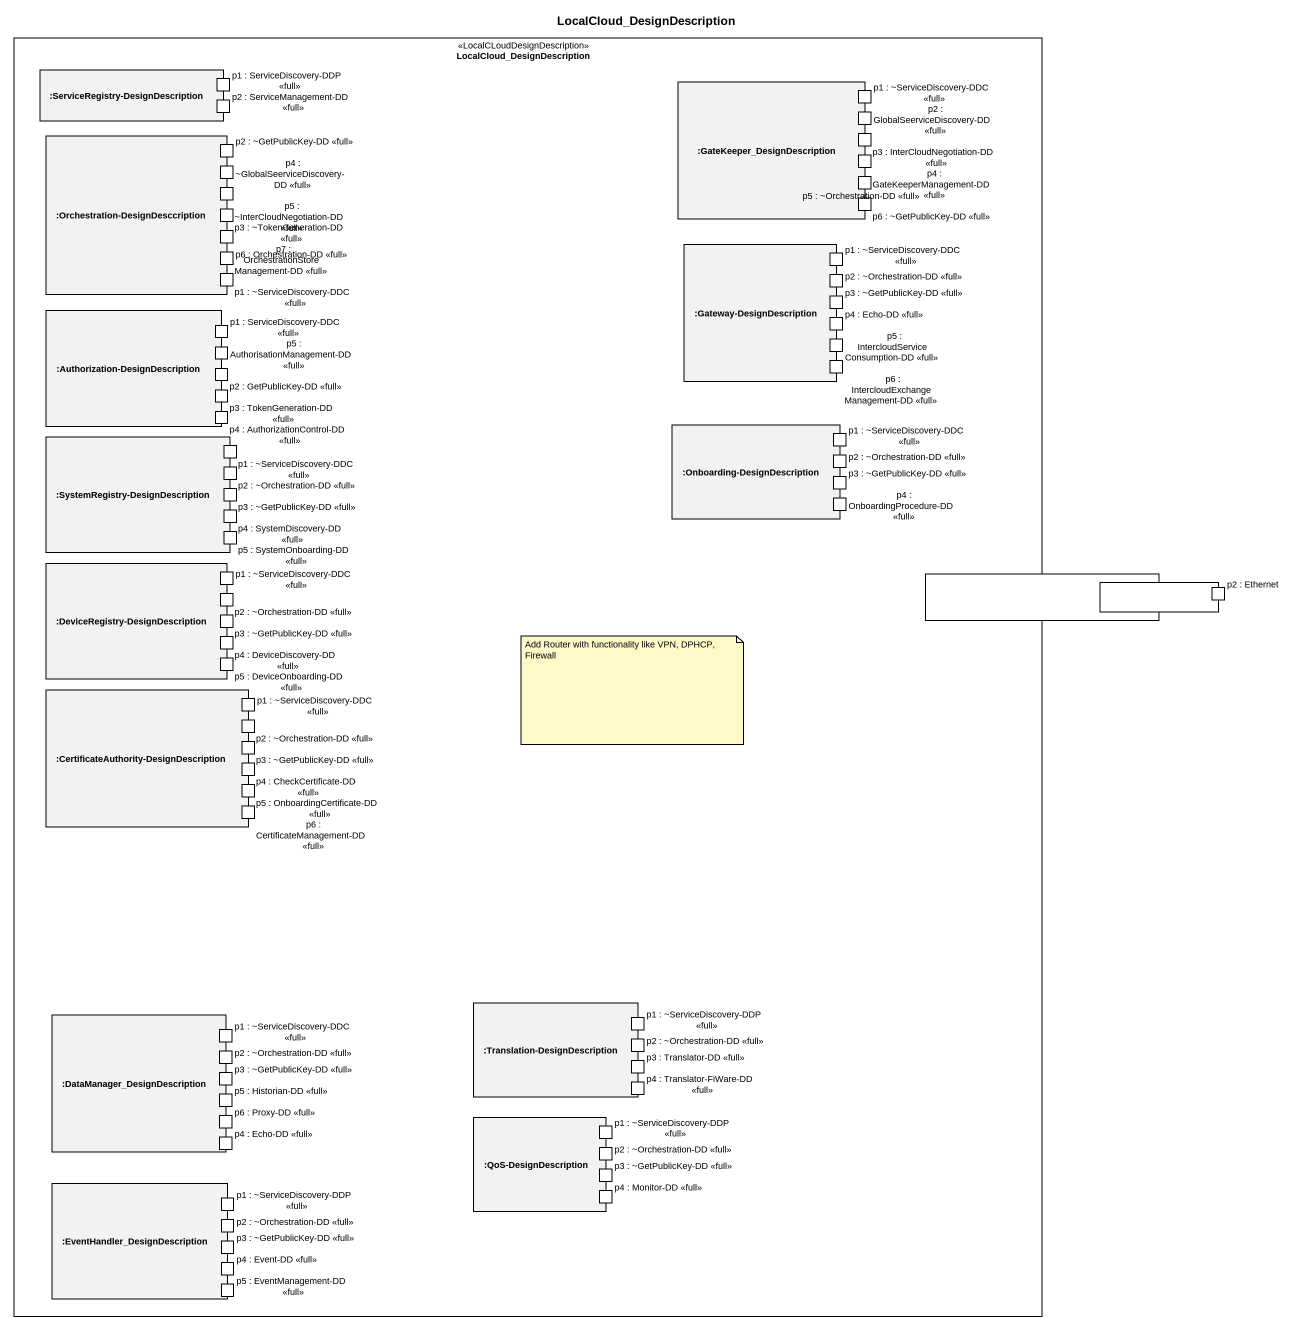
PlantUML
@startuml
title LocalCloud_DesignDescription
rectangle LocalCloud_DesignDescription <<LocalCLoudDesignDescription>> {
  rectangle ":ServiceRegistry-DesignDescription" as ServiceRegistry {
    port "p1 : ServiceDiscovery-DDP <<full>>" as p1_ServiceDiscovery_DDP_full
    port "p2 : ServiceManagement-DD <<full>>" as p2_ServiceManagement_DD_full
  }
  rectangle ":GateKeeper_DesignDescription" as GateKeeper_DesignDescription {
    port "p1 : ~ServiceDiscovery-DDC <<full>>" as p1_ServiceDiscovery_DDC_full
    port "p2 : GlobalSeerviceDiscovery-DD <<full>>" as p2_GlobalSeerviceDiscovery
    port "p3 : InterCloudNegotiation-DD <<full>>" as p3_InterCloudNegotiation_DD
    port "p4 : GateKeeperManagement-DD <<full>>" as p4_GateKeeperManagement_DD
    port "p5 : ~Orchestration-DD <<full>>" as p5_Orchestration_DD_full
    port "p6 : ~GetPublicKey-DD <<full>>" as p6_GetPublicKey_DD_full
  }
  rectangle ":Orchestration-DesignDesccription" as Orchestration {
    port "p2 : ~GetPublicKey-DD <<full>>" as p2_GetPublicKey_DD_full
    port "p4 : ~GlobalSeerviceDiscovery-DD <<full>>" as p4_GlobalSeerviceDiscovery
    port "p5 : ~InterCloudNegotiation-DD <<full>>" as p5_InterCloudNegotiation_DD
    port "p3 : ~TokenGeneration-DD <<full>>" as p3_TokenGeneration_DD_full
    port "p7 : OrchestrationStoreManagement-DD <<full>>" as p7_OrchestrationStoreManagem
    port "p6 : Orchestration-DD <<full>>" as p6_Orchestration_DD_full
    port "p1 : ~ServiceDiscovery-DDC <<full>>" as p1_ServiceDiscovery_DDC_full_2
  }
  rectangle ":Gateway-DesignDescription" as Gateway_DesignDescription {
    port "p1 : ~ServiceDiscovery-DDC <<full>>" as p1_ServiceDiscovery_DDC_full_3
    port "p2 : ~Orchestration-DD <<full>>" as p2_Orchestration_DD_full
    port "p3 : ~GetPublicKey-DD <<full>>" as p3_GetPublicKey_DD_full
    port "p4 : Echo-DD <<full>>" as p4_Echo_DD_full
    port "p5 : IntercloudServiceConsumption-DD <<full>>" as p5_IntercloudServiceConsumpt
    port "p6 : IntercloudExchangeManagement-DD <<full>>" as p6_IntercloudExchangeManagem
  }
  rectangle ":Authorization-DesignDescription" as Authorization {
    port "p1 : ServiceDiscovery-DDC <<full>>" as p1_ServiceDiscovery_DDC_full_4
    port "p5 : AuthorisationManagement-DD <<full>>" as p5_AuthorisationManagement
    port "p2 : GetPublicKey-DD <<full>>" as p2_GetPublicKey_DD_full_2
    port "p3 : TokenGeneration-DD <<full>>" as p3_TokenGeneration_DD_full_2
    port "p4 : AuthorizationControl-DD <<full>>" as p4_AuthorizationControl_DD
  }
  rectangle ":SystemRegistry-DesignDescription" as SystemRegistry {
    port "p1 : ~ServiceDiscovery-DDC <<full>>" as p1_ServiceDiscovery_DDC_full_6
    port "p2 : ~Orchestration-DD <<full>>" as p2_Orchestration_DD_full_2
    port "p3 : ~GetPublicKey-DD <<full>>" as p3_GetPublicKey_DD_full_3
    port "p4 : SystemDiscovery-DD <<full>>" as p4_SystemDiscovery_DD_full
    port "p5 : SystemOnboarding-DD <<full>>" as p5_SystemOnboarding_DD_full
  }
  rectangle ":Onboarding-DesignDescription" as Onboarding_DesignDescription {
    port "p1 : ~ServiceDiscovery-DDC <<full>>" as p1_ServiceDiscovery_DDC_full_5
    port "p2 : ~Orchestration-DD <<full>>" as p2_Orchestration_DD_full_3
    port "p3 : ~GetPublicKey-DD <<full>>" as p3_GetPublicKey_DD_full_2
    port "p4 : OnboardingProcedure-DD <<full>>" as p4_OnboardingProcedure_DD
  }
  rectangle ":DeviceRegistry-DesignDescription" as DeviceRegistry {
    port "p1 : ~ServiceDiscovery-DDC <<full>>" as p1_ServiceDiscovery_DDC_full_7
    port "p2 : ~Orchestration-DD <<full>>" as p2_Orchestration_DD_full_4
    port "p3 : ~GetPublicKey-DD <<full>>" as p3_GetPublicKey_DD_full_4
    port "p4 : DeviceDiscovery-DD <<full>>" as p4_DeviceDiscovery_DD_full
    port "p5 : DeviceOnboarding-DD <<full>>" as p5_DeviceOnboarding_DD_full
  }
  port " " as port1
  port " " as port2
  port "p2 : Ethernet" as p2_Ethernet
  rectangle ":CertificateAuthority-DesignDescription" as CertificateAuthority {
    port "p1 : ~ServiceDiscovery-DDC <<full>>" as p1_ServiceDiscovery_DDC_full_8
    port "p2 : ~Orchestration-DD <<full>>" as p2_Orchestration_DD_full_5
    port "p3 : ~GetPublicKey-DD <<full>>" as p3_GetPublicKey_DD_full_5
    port "p4 : CheckCertificate-DD <<full>>" as p4_CheckCertificate_DD_full
    port "p5 : OnboardingCertificate-DD <<full>>" as p5_OnboardingCertificate_DD
    port "p6 : CertificateManagement-DD <<full>>" as p6_CertificateManagement_DD
  }
  rectangle ":DataManager_DesignDescription" as DataManager {
    port "p1 : ~ServiceDiscovery-DDC <<full>>" as p1_ServiceDiscovery_DDC_full_9
    port "p2 : ~Orchestration-DD <<full>>" as p2_Orchestration_DD_full_6
    port "p3 : ~GetPublicKey-DD <<full>>" as p3_GetPublicKey_DD_full_6
    port "p5 : Historian-DD <<full>>" as p5_Historian_DD_full
    port "p6 : Proxy-DD <<full>>" as p6_Proxy_DD_full
    port "p4 : Echo-DD <<full>>" as p4_Echo_DD_full_2
  }
  rectangle ":Translation-DesignDescription" as Translation {
    port "p1 : ~ServiceDiscovery-DDP <<full>>" as p1_ServiceDiscovery_DDP_full_2
    port "p2 : ~Orchestration-DD <<full>>" as p2_Orchestration_DD_full_7
    port "p3 : Translator-DD <<full>>" as p3_Translator_DD_full
    port "p4 : Translator-FiWare-DD <<full>>" as p4_Translator_FiWare_DD_full
  }
  rectangle ":QoS-DesignDescription" as QoS_DesignDescription {
    port "p1 : ~ServiceDiscovery-DDP <<full>>" as p1_ServiceDiscovery_DDP_full_3
    port "p2 : ~Orchestration-DD <<full>>" as p2_Orchestration_DD_full_8
    port "p3 : ~GetPublicKey-DD <<full>>" as p3_GetPublicKey_DD_full_7
    port "p4 : Monitor-DD <<full>>" as p4_Monitor_DD_full
  }
  rectangle ":EventHandler_DesignDescription" as EventHandler {
    port "p1 : ~ServiceDiscovery-DDP <<full>>" as p1_ServiceDiscovery_DDP_full_4
    port "p2 : ~Orchestration-DD <<full>>" as p2_Orchestration_DD_full_9
    port "p3 : ~GetPublicKey-DD <<full>>" as p3_GetPublicKey_DD_full_8
    port "p4 : Event-DD <<full>>" as p4_Event_DD_full
    port "p5 : EventManagement-DD <<full>>" as p5_EventManagement_DD_full
  }
}
note as N1
  Add Router with functionality like VPN, DPHCP, Firewall
end note
@enduml
